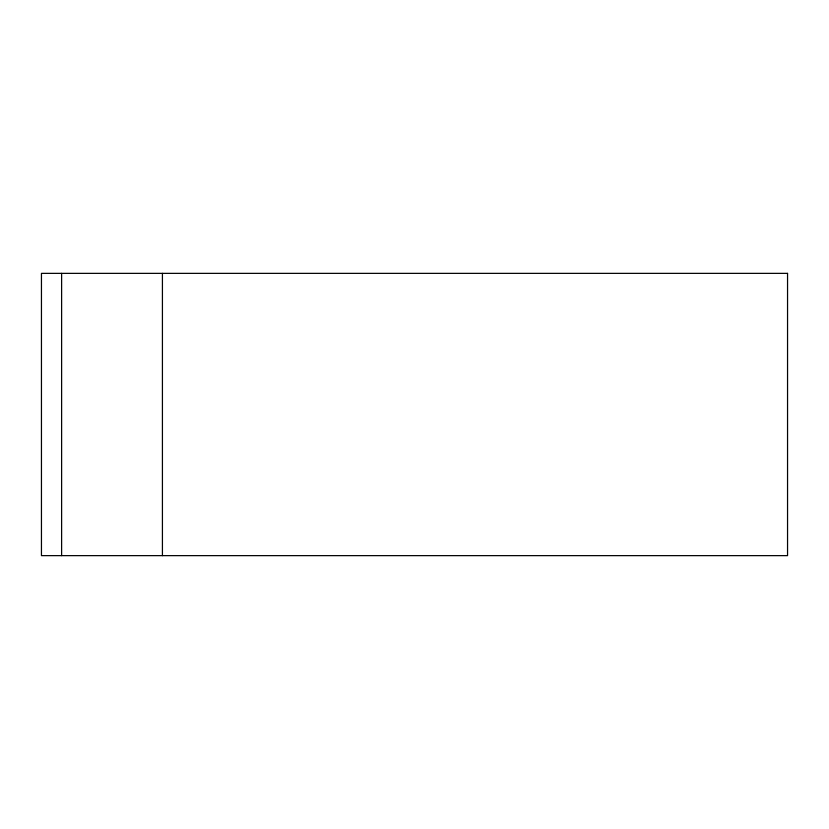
<?xml version="1.0" encoding="UTF-8"?>
<svg xmlns="http://www.w3.org/2000/svg" width="829" height="829" viewBox="0 0 829 829"><rect width="100%" height="100%" fill="white"/><g stroke="black" fill="none" stroke-linecap="round" stroke-linejoin="round"><path stroke-width="1.24" d="M162.422 273.363L162.422 555.637M61.615 273.363L61.615 555.637M787.55 273.363L41.45 273.363L41.45 555.637L787.55 555.637L787.55 273.363"/></g></svg>
